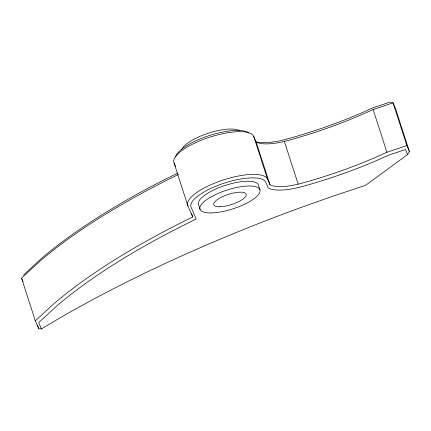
<?xml version="1.0" encoding="UTF-8"?>
<svg xmlns="http://www.w3.org/2000/svg" width="431" height="431" viewBox="0 0 431 431"><rect width="100%" height="100%" fill="white"/><g stroke="black" fill="none" stroke-linecap="round" stroke-linejoin="round"><path stroke-width="0.65" d="M178.315 174.533A411.503 128.524 -17.9 0 0 40.169 260.927L21.55 278.135L35.347 320.853L38.774 328.794L41.414 328.907L60.69 317.469A585.864 182.986 -17.9 0 1 306.112 205.646L336.277 195.054L365.585 185.325L407.591 154.54L409.45 151.653L395.653 108.93L393.045 102.88L390.114 102.093L373.079 107.772L364.518 111.64A181.516 56.693 -17.9 0 1 286.879 139.073A39.889 12.456 -17.9 0 1 256.391 141.891M23.376 275.167L41.554 258.379A408.874 127.705 -17.9 0 1 162.783 180.546L177.847 173.03M35.347 320.853L53.972 303.65A411.503 128.524 -17.9 0 1 192.722 216.96L191.693 213.771M192.722 216.96L187.83 205.619L174.032 162.896A42.006 13.119 -17.9 0 1 208.652 137.527A42.006 13.119 -17.9 0 1 253.708 136.347L256.149 142.014A37.271 11.642 -17.9 0 0 284.374 141.427L287.773 140.549A178.86 55.863 -17.9 0 0 373.127 109.517L393.045 102.88L406.842 145.603L409.45 151.653M253.708 136.347L267.506 179.07L269.951 184.737A37.271 11.642 -17.9 0 0 298.171 184.15L301.571 183.272A178.86 55.863 -17.9 0 0 386.925 152.24L406.842 145.603M248.752 133.152L247.89 132.301A39.361 12.294 -17.9 0 0 208.216 135.916A39.361 12.294 -17.9 0 0 175.783 156.329M407.591 154.54L405.447 149.562L388.412 155.235L379.851 159.104A181.516 56.693 -17.9 0 1 302.212 186.537A39.889 12.456 -17.9 0 1 269.898 188.8L268.276 188.056L265.782 182.27A39.383 12.3 -17.9 0 0 223.544 183.374A39.383 12.3 -17.9 0 0 191.089 207.16L196.191 218.991L178.116 228.015A408.874 127.705 -17.9 0 0 56.887 305.843L38.704 322.63L41.414 328.907M174.032 162.896L175.579 166.479M21.55 278.135L23.129 281.799M373.127 109.517L386.925 152.24M284.374 141.427L298.171 184.15M256.149 142.014L269.951 184.737M259.845 189.505L258.309 184.759A31.506 9.838 -17.9 0 0 224.524 185.642A31.506 9.838 -17.9 0 0 198.556 204.671L200.092 209.418M37.535 324.969L38.774 328.794M187.83 205.619A42.006 13.119 -17.9 0 1 222.45 180.244A42.006 13.119 -17.9 0 1 267.506 179.07M181.699 149.772A31.506 9.838 -17.9 0 1 207.656 133.432A31.506 9.838 -17.9 0 1 239.415 130.539M220.02 206.751A17.068 5.328 -17.9 0 0 246.149 195.523A17.068 5.328 -17.9 0 0 223.732 196.11A17.068 5.328 -17.9 0 0 220.02 206.751M211.61 212.919A31.506 9.838 -17.9 0 0 259.839 192.194A31.506 9.838 -17.9 0 0 218.458 193.277A31.506 9.838 -17.9 0 0 211.61 212.919"/></g></svg>
